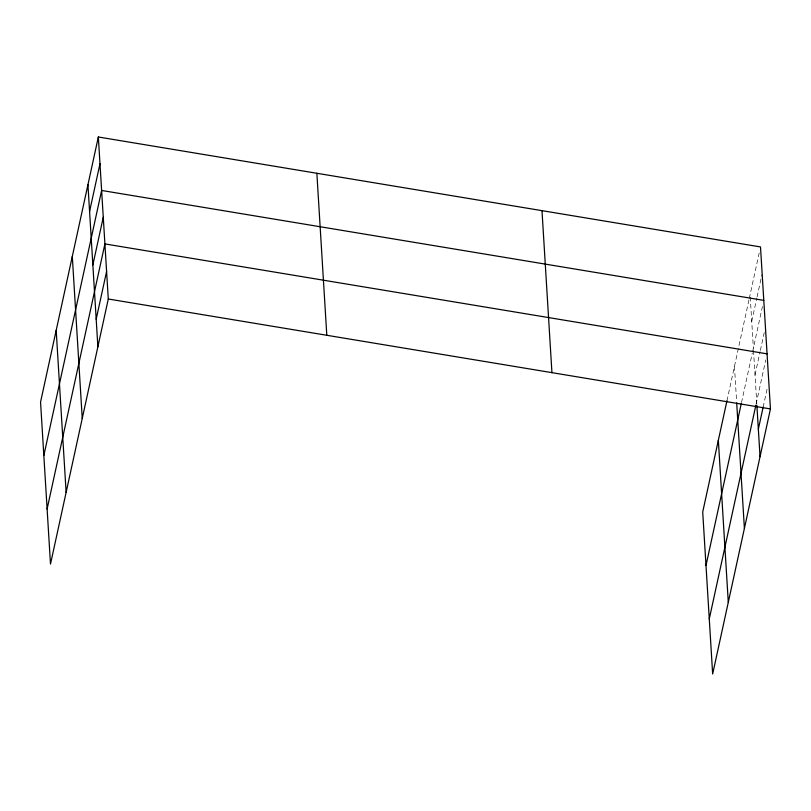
<?xml version="1.0" encoding="UTF-8"?>
<svg xmlns="http://www.w3.org/2000/svg" width="811" height="811" viewBox="0 0 811 811"><rect width="100%" height="100%" fill="white"/><g stroke="black" fill="none" stroke-linecap="round" stroke-linejoin="round"><path stroke-width="0.61" stroke-dasharray="4.05 3.04" d="M726.94 400.877L749.019 299.624M749.283 298.387L759.167 253.042M751.736 321.409L756.805 298.144M757.068 296.917L761.884 274.878M741.518 402.54L752.294 353.089M752.567 351.852L762.452 306.507M755.021 374.875L760.089 351.609M760.353 350.382L764.357 332.013M756.116 404.071L765.736 359.972M763.151 407.102L767.429 387.516M750.246 297.11L753.378 348.142M753.52 350.565L756.815 404.101M734.452 366.39L736.621 401.627"/><path stroke-width="1.22" d="M98.344 136.998L40.55 402.074L50.495 564.071L108.289 299.006L98.344 136.998L760.505 246.929L770.45 408.926L712.656 674.002L702.711 511.994L726.94 400.877M89.575 211.478L99.986 163.731M43.835 455.529L101.628 190.463L763.79 300.384M92.859 264.944L103.271 217.186M47.109 508.994L104.913 243.918L767.064 353.849M96.185 319.22L106.596 271.462M705.996 565.46L741.244 403.777M709.27 618.925L755.852 405.307M758.346 429.141L763.151 407.102M108.289 299.006L770.45 408.926M756.886 405.358L760.039 456.684M736.692 402.844L744.397 528.397M718.343 440.282L728.288 602.289M541.991 210.647L551.936 372.654M316.858 173.27L326.803 335.278M87.933 184.756L97.878 346.753M72.301 256.469L82.246 418.476M56.182 330.351L66.127 492.358"/></g></svg>
